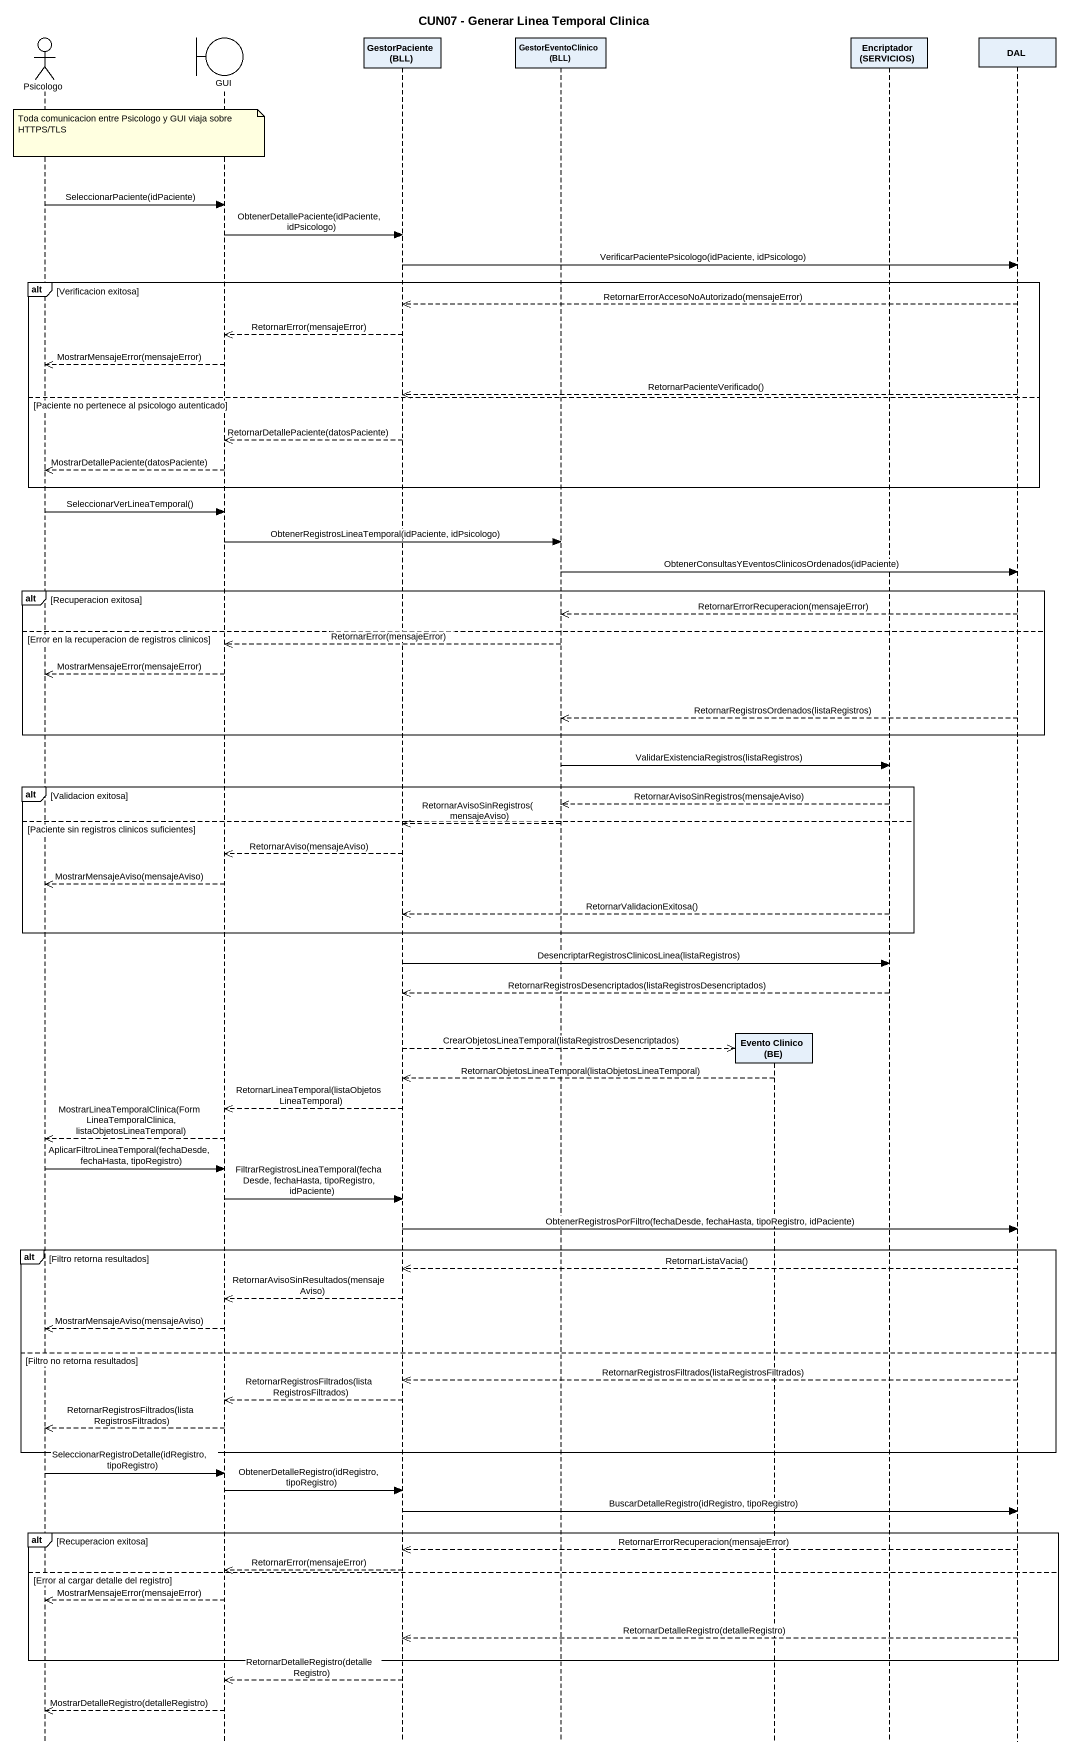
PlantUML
@startuml
title CUN07 - Generar Linea Temporal Clinica
hide footbox
actor Psicologo
boundary GUI
participant "GestorPaciente (BLL)" as GestorPaciente_BLL
participant "GestorEventoClinico (BLL)" as GestorEventoClinico_BLL
participant "Evento Clinico (BE)" as Evento_Clinico_BE
participant "Encriptador (SERVICIOS)" as Encriptador_SERVICIOS
participant DAL

note over GUI : Toda comunicacion entre Psicologo y GUI viaja sobre HTTPS/TLS
Psicologo -> GUI : SeleccionarPaciente(idPaciente)
GUI -> GestorPaciente_BLL : ObtenerDetallePaciente(idPaciente, idPsicologo)
GestorPaciente_BLL -> DAL : VerificarPacientePsicologo(idPaciente, idPsicologo)
alt Verificacion exitosa
  DAL -->> GestorPaciente_BLL : RetornarErrorAccesoNoAutorizado(mensajeError)
  GestorPaciente_BLL -->> GUI : RetornarError(mensajeError)
  GUI -->> Psicologo : MostrarMensajeError(mensajeError)
  DAL -->> GestorPaciente_BLL : RetornarPacienteVerificado()
else Paciente no pertenece al psicologo autenticado
  GestorPaciente_BLL -->> GUI : RetornarDetallePaciente(datosPaciente)
  GUI -->> Psicologo : MostrarDetallePaciente(datosPaciente)
end
Psicologo -> GUI : SeleccionarVerLineaTemporal()
GUI -> GestorEventoClinico_BLL : ObtenerRegistrosLineaTemporal(idPaciente, idPsicologo)
GestorEventoClinico_BLL -> DAL : ObtenerConsultasYEventosClinicosOrdenados(idPaciente)
alt Recuperacion exitosa
  DAL -->> GestorEventoClinico_BLL : RetornarErrorRecuperacion(mensajeError)
else Error en la recuperacion de registros clinicos
  GestorEventoClinico_BLL -->> GUI : RetornarError(mensajeError)
  GUI -->> Psicologo : MostrarMensajeError(mensajeError)
  DAL -->> GestorEventoClinico_BLL : RetornarRegistrosOrdenados(listaRegistros)
end
GestorEventoClinico_BLL -> Encriptador_SERVICIOS : ValidarExistenciaRegistros(listaRegistros)
alt Validacion exitosa
  Encriptador_SERVICIOS -->> GestorEventoClinico_BLL : RetornarAvisoSinRegistros(mensajeAviso)
else Paciente sin registros clinicos suficientes
  GestorEventoClinico_BLL -->> GestorPaciente_BLL : RetornarAvisoSinRegistros(mensajeAviso)
  GestorPaciente_BLL -->> GUI : RetornarAviso(mensajeAviso)
  GUI -->> Psicologo : MostrarMensajeAviso(mensajeAviso)
  Encriptador_SERVICIOS -->> GestorPaciente_BLL : RetornarValidacionExitosa()
end
GestorPaciente_BLL -> Encriptador_SERVICIOS : DesencriptarRegistrosClinicosLinea(listaRegistros)
Encriptador_SERVICIOS -->> GestorPaciente_BLL : RetornarRegistrosDesencriptados(listaRegistrosDesencriptados)
GestorPaciente_BLL -->> Evento_Clinico_BE ** : CrearObjetosLineaTemporal(listaRegistrosDesencriptados)
Evento_Clinico_BE -->> GestorPaciente_BLL : RetornarObjetosLineaTemporal(listaObjetosLineaTemporal)
GestorPaciente_BLL -->> GUI : RetornarLineaTemporal(listaObjetosLineaTemporal)
GUI -->> Psicologo : MostrarLineaTemporalClinica(FormLineaTemporalClinica, listaObjetosLineaTemporal)
Psicologo -> GUI : AplicarFiltroLineaTemporal(fechaDesde, fechaHasta, tipoRegistro)
GUI -> GestorPaciente_BLL : FiltrarRegistrosLineaTemporal(fechaDesde, fechaHasta, tipoRegistro, idPaciente)
GestorPaciente_BLL -> DAL : ObtenerRegistrosPorFiltro(fechaDesde, fechaHasta, tipoRegistro, idPaciente)
alt Filtro retorna resultados
  DAL -->> GestorPaciente_BLL : RetornarListaVacia()
  GestorPaciente_BLL -->> GUI : RetornarAvisoSinResultados(mensajeAviso)
  GUI -->> Psicologo : MostrarMensajeAviso(mensajeAviso)
else Filtro no retorna resultados
  DAL -->> GestorPaciente_BLL : RetornarRegistrosFiltrados(listaRegistrosFiltrados)
  GestorPaciente_BLL -->> GUI : RetornarRegistrosFiltrados(listaRegistrosFiltrados)
  GUI -->> Psicologo : RetornarRegistrosFiltrados(listaRegistrosFiltrados)
end
Psicologo -> GUI : SeleccionarRegistroDetalle(idRegistro, tipoRegistro)
GUI -> GestorPaciente_BLL : ObtenerDetalleRegistro(idRegistro, tipoRegistro)
GestorPaciente_BLL -> DAL : BuscarDetalleRegistro(idRegistro, tipoRegistro)
alt Recuperacion exitosa
  DAL -->> GestorPaciente_BLL : RetornarErrorRecuperacion(mensajeError)
  GestorPaciente_BLL -->> GUI : RetornarError(mensajeError)
else Error al cargar detalle del registro
  GUI -->> Psicologo : MostrarMensajeError(mensajeError)
  DAL -->> GestorPaciente_BLL : RetornarDetalleRegistro(detalleRegistro)
end
GestorPaciente_BLL -->> GUI : RetornarDetalleRegistro(detalleRegistro)
GUI -->> Psicologo : MostrarDetalleRegistro(detalleRegistro)
@enduml
